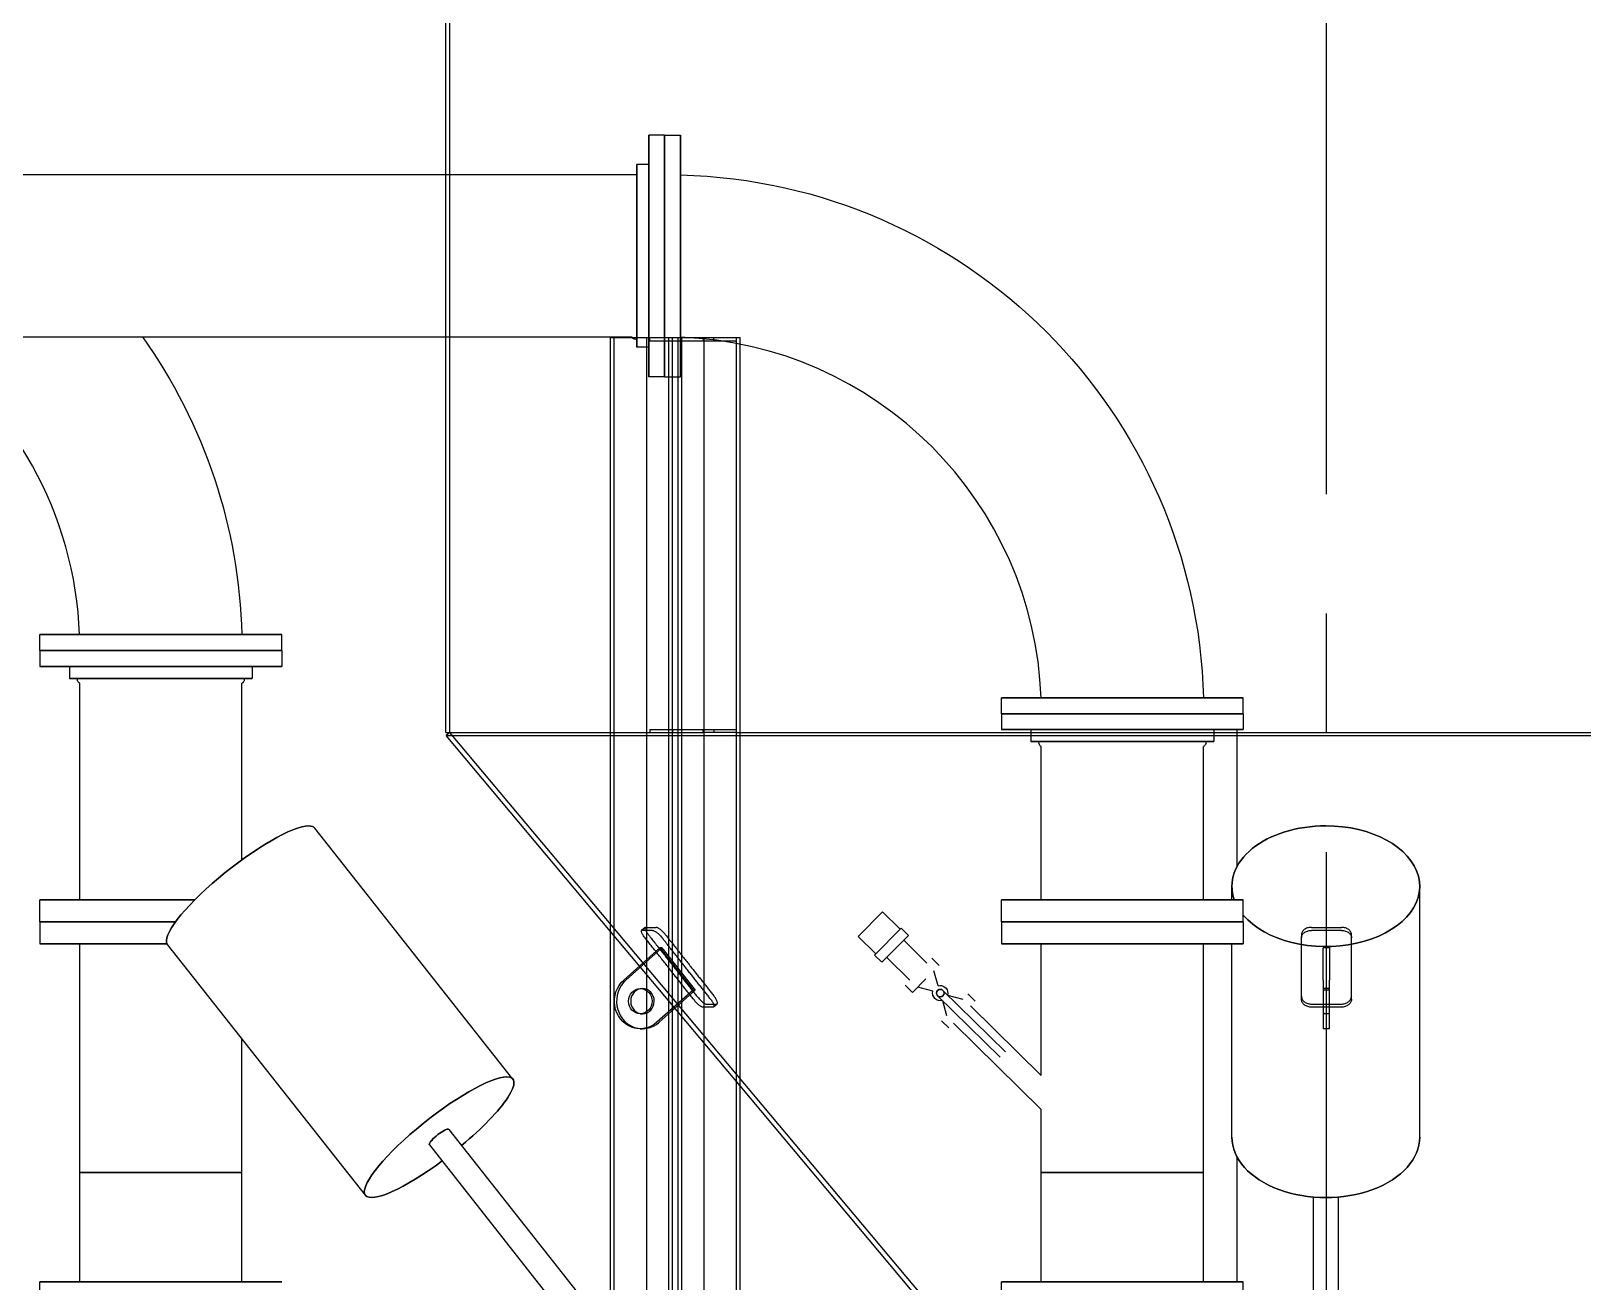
# Model space of a CAD drawing. Header units: metres. Extents: x 0 to 63075, y 0 to 44550.
# Drawn here: x 38717 to 41815, y 31411 to 33908 of the extents above; entities that cross this region are included whole.
import ezdxf

# ---------------------------------------------------------------- set-up
doc = ezdxf.new("R2010")
doc.units = ezdxf.units.M
doc.header["$LTSCALE"] = 75
doc.linetypes.add('CENTER2', pattern=[28.575, 19.05, -3.175, 3.175, -3.175])
for name, color, linetype in [('SC1', 7, 'CENTER2'), ('SDM', 7, 'Continuous'), ('SL1', 8, 'Continuous')]:
    doc.layers.add(name, color=color, linetype=linetype)

# ---------------------------------------------------------------- blocks, each defined once
blk = doc.blocks.new('A$Cf33ee68d')
at = {"layer": 'SL1', "extrusion": (-1.9916e-16, 1, 0)}
for p, q in [((15870, 4304.4), (15870, 7200.9)), ((15862, 4304.4), (15862, 7137.4)), ((16190.7, 1376.3), (16190.7, 5092.8)), ((16190.7, 5092.8), (16198, 5092.8)), ((16198, 1376.3), (16198, 5092.8)), ((16198, 5092.8), (16247.2, 5092.8)), ((16247.2, 5092.8), (16261, 5092.8)), ((16261, 5092.8), (16325.7, 5092.8)), ((16262.5, 5092.8), (16262.5, 1376.3)), ((16269.1, 5086.5), (16269.1, 5092.8)), ((16269.1, 5086.5), (16375.6, 5086.5)), ((16307.4, 1376.3), (16307.4, 5092.8)), ((16314.6, 5086.5), (16314.6, 5092.8)), ((16314.6, 1376.3), (16314.6, 5092.8)), ((16325.7, 1376.3), (16325.7, 5092.8)), ((16325.7, 5092.8), (16332.9, 5092.8)), ((16332.9, 1376.3), (16332.9, 5092.8)), ((16332.9, 5092.8), (16449.5, 5092.8)), ((16375.6, 5092.8), (16375.6, 5086.5)), ((16375.6, 5086.5), (16396.8, 5086.5)), ((16377.7, 1376.3), (16377.7, 5092.8)), ((16396.8, 5086.5), (16396.8, 5092.8)), ((16396.8, 5086.5), (16442.3, 5086.5)), ((16442.3, 5086.5), (16442.3, 5092.8)), ((16442.3, 1376.3), (16442.3, 5092.8)), ((16449.5, 1376.3), (16449.5, 5092.8)), ((16269.1, 4310.7), (16375.6, 4310.7)), ((16269.1, 4310.7), (16269.1, 4304.4)), ((16314.6, 4310.7), (16314.6, 4304.4)), ((16375.6, 4310.7), (16396.8, 4310.7)), ((16375.6, 4304.4), (16375.6, 4310.7)), ((16396.8, 4310.7), (16442.3, 4310.7)), ((16396.8, 4310.7), (16396.8, 4304.4)), ((16442.3, 4304.4), (16442.3, 4310.7)), ((15862, 4304.4), (16190.7, 4304.4)), ((15870, 4304.4), (15862.7, 4298.3)), ((15862.7, 4298.3), (16190.7, 4298.3)), ((16190.7, 3907.4), (15862.7, 4298.3)), ((16856.6, 3128.7), (15870, 4304.4)), ((16190.7, 4304.4), (16269.1, 4304.4)), ((16190.7, 4298.3), (16449.5, 4298.3)), ((16269.1, 4304.4), (16375.6, 4304.4)), ((16396.8, 4304.4), (16375.6, 4304.4)), ((16442.3, 4304.4), (16396.8, 4304.4)), ((16442.3, 4304.4), (16449.5, 4304.4)), ((16449.5, 4304.4), (17620, 4304.4)), ((16449.5, 4298.3), (18790.5, 4298.3)), ((17620, 4304.4), (18790.5, 4304.4)), ((16449.5, 3599), (16190.7, 3907.4)), ((16259.6, 3915.2), (16252.8, 3909.1)), ((16217, 3810.5), (16288.9, 3874.7)), ((16293.2, 3874.7), (16221.2, 3810.5)), ((16293.2, 3874.7), (16288.9, 3874.7)), ((16288.9, 3874.7), (16355.4, 3790.5)), ((16293.2, 3874.7), (16359.7, 3790.5)), ((17570, 3900.7), (17570, 3900.4)), ((17570, 3900.4), (17570, 3894.6)), ((17626.3, 3874.7), (17613.8, 3874.7)), ((17613.8, 3810.5), (17613.8, 3874.7)), ((17626.3, 3874.7), (17626.3, 3810.5)), ((17670, 3900.4), (17670, 3900.7)), ((17670, 3894.6), (17670, 3900.4)), ((16250.2, 3793.4), (16254.5, 3793.4)), ((16355.4, 3790.5), (16283.4, 3726.2)), ((16287.7, 3726.2), (16359.7, 3790.5)), ((16359.7, 3790.5), (16355.4, 3790.5)), ((17613.8, 3810.5), (17613.8, 3713.3)), ((17626.3, 3793.4), (17613.8, 3793.4)), ((17626.3, 3790.5), (17613.8, 3790.5)), ((17626.3, 3713.3), (17626.3, 3810.5)), ((16396.6, 3756.8), (16403.5, 3762.9)), ((16250.2, 3743.3), (16254.5, 3743.3)), ((17626.3, 3743.3), (17613.8, 3743.3)), ((16250.2, 3713.3), (16254.5, 3713.3)), ((17626.3, 3713.3), (17613.8, 3713.3)), ((16850.5, 3121.2), (16449.5, 3599))]:
    blk.add_line(p, q, dxfattribs=at)
at = {"layer": 'SL1', "extrusion": (2.28848e-17, 1, 0)}
for p, q in [((16266.9, 5014.7), (16266.9, 5497.3)), ((16266.9, 5497.3), (16266.9, 5014.7)), ((16298.7, 5497.3), (16266.9, 5497.3)), ((16298.7, 5497.3), (16298.7, 5014.7)), ((16298.7, 5014.7), (16298.7, 5497.3)), ((16298.7, 5014.7), (16298.7, 5497.3)), ((16298.7, 5497.3), (16298.7, 5014.7)), ((16298.7, 5497.3), (16330.4, 5497.3)), ((16298.7, 5014.7), (16298.7, 5497.3)), ((16298.7, 5497.3), (16298.7, 5014.7)), ((16298.7, 5497.3), (16330.4, 5497.3)), ((16330.4, 5497.3), (16330.4, 5014.7)), ((16330.4, 5014.7), (16330.4, 5497.3)), ((16330.4, 5014.7), (16330.4, 5497.3)), ((16330.4, 5497.3), (16330.4, 5014.7)), ((16330.4, 5497.3), (16330.4, 5014.7)), ((16330.4, 5014.7), (16330.4, 5497.3)), ((16330.4, 5497.3), (16330.4, 5497.3)), ((16330.4, 5497.3), (16330.4, 5014.7)), ((16330.4, 5014.7), (16330.4, 5497.3)), ((16330.4, 5014.7), (16330.4, 5497.3)), ((16330.4, 5497.3), (16330.4, 5014.7)), ((16330.4, 5497.3), (16330.4, 5014.7)), ((16330.4, 5014.7), (16330.4, 5497.3)), ((16330.4, 5497.3), (16330.4, 5497.3)), ((16243.1, 5073.5), (16243.1, 5438.6)), ((16243.1, 5438.6), (16243.1, 5073.5)), ((16266.9, 5438.6), (16243.1, 5438.6)), ((16243.1, 5418), (13459.9, 5418)), ((16233.6, 5094.1), (13459.9, 5094.1)), ((16266.9, 5073.5), (16243.1, 5073.5)), ((16298.7, 5014.7), (16266.9, 5014.7)), ((16298.7, 5014.7), (16330.4, 5014.7)), ((16298.7, 5014.7), (16330.4, 5014.7)), ((16330.4, 5014.7), (16330.4, 5014.7)), ((16330.4, 5014.7), (16330.4, 5014.7)), ((15051.6, 4500), (15292.9, 4500)), ((15292.9, 4500), (15051.6, 4500)), ((15292.9, 4500), (15051.6, 4500)), ((15051.6, 4500), (15292.9, 4500)), ((15051.6, 4500), (15292.9, 4500)), ((15292.9, 4500), (15051.6, 4500)), ((15051.6, 4468.3), (15051.6, 4500)), ((15051.6, 4500), (15051.6, 4500)), ((15051.6, 4500), (15292.9, 4500)), ((15292.9, 4500), (15051.6, 4500)), ((15292.9, 4500), (15051.6, 4500)), ((15051.6, 4500), (15292.9, 4500)), ((15051.6, 4500), (15292.9, 4500)), ((15292.9, 4500), (15051.6, 4500)), ((15051.6, 4468.3), (15051.6, 4500)), ((15051.6, 4500), (15051.6, 4500)), ((15292.9, 4500), (15534.2, 4500)), ((15534.2, 4500), (15292.9, 4500)), ((15534.2, 4500), (15292.9, 4500)), ((15292.9, 4500), (15534.2, 4500)), ((15292.9, 4500), (15534.2, 4500)), ((15534.2, 4500), (15292.9, 4500)), ((15292.9, 4500), (15534.2, 4500)), ((15534.2, 4500), (15292.9, 4500)), ((15534.2, 4500), (15292.9, 4500)), ((15292.9, 4500), (15534.2, 4500)), ((15292.9, 4500), (15534.2, 4500)), ((15534.2, 4500), (15292.9, 4500)), ((15534.2, 4468.3), (15534.2, 4500)), ((15534.2, 4500), (15534.2, 4500)), ((15534.2, 4468.3), (15534.2, 4500)), ((15534.2, 4500), (15534.2, 4500)), ((15292.9, 4468.3), (15051.6, 4468.3)), ((15051.6, 4468.3), (15292.9, 4468.3)), ((15051.6, 4468.3), (15464.9, 4468.3)), ((15464.9, 4468.3), (15051.6, 4468.3)), ((15051.6, 4468.3), (15051.6, 4436.5)), ((15292.9, 4468.3), (15051.6, 4468.3)), ((15051.6, 4468.3), (15292.9, 4468.3)), ((15534.2, 4468.3), (15292.9, 4468.3)), ((15292.9, 4468.3), (15534.2, 4468.3)), ((15534.2, 4468.3), (15292.9, 4468.3)), ((15292.9, 4468.3), (15534.2, 4468.3)), ((15464.9, 4468.3), (15534.2, 4468.3)), ((15534.2, 4468.3), (15464.9, 4468.3)), ((15534.2, 4468.3), (15534.2, 4436.5)), ((15464.9, 4436.5), (15051.6, 4436.5)), ((15051.6, 4436.5), (15464.9, 4436.5)), ((15110.4, 4436.5), (15110.4, 4412.7)), ((15534.2, 4436.5), (15464.9, 4436.5)), ((15464.9, 4436.5), (15534.2, 4436.5)), ((15475.5, 4436.5), (15475.5, 4412.7)), ((15423, 4412.7), (15110.4, 4412.7)), ((15110.4, 4412.7), (15423, 4412.7)), ((15131, 3970.5), (15131, 4403.2)), ((15475.5, 4412.7), (15423, 4412.7)), ((15423, 4412.7), (15475.5, 4412.7)), ((15454.9, 4050.5), (15454.9, 4403.2)), ((16971.4, 4373.8), (17212.7, 4373.8)), ((17212.7, 4373.8), (16971.4, 4373.8)), ((17212.7, 4373.8), (16971.4, 4373.8)), ((16971.4, 4373.8), (17212.7, 4373.8)), ((16971.4, 4373.8), (17212.7, 4373.8)), ((17212.7, 4373.8), (16971.4, 4373.8)), ((16971.4, 4342), (16971.4, 4373.8)), ((16971.4, 4373.8), (16971.4, 4373.8)), ((16971.4, 4373.8), (17212.7, 4373.8)), ((17212.7, 4373.8), (16971.4, 4373.8)), ((17212.7, 4373.8), (16971.4, 4373.8)), ((16971.4, 4373.8), (17212.7, 4373.8)), ((16971.4, 4373.8), (17212.7, 4373.8)), ((17212.7, 4373.8), (16971.4, 4373.8)), ((16971.4, 4342), (16971.4, 4373.8)), ((16971.4, 4373.8), (16971.4, 4373.8)), ((17212.7, 4373.8), (17454, 4373.8)), ((17454, 4373.8), (17212.7, 4373.8)), ((17454, 4373.8), (17212.7, 4373.8)), ((17212.7, 4373.8), (17454, 4373.8)), ((17212.7, 4373.8), (17454, 4373.8)), ((17454, 4373.8), (17212.7, 4373.8)), ((17212.7, 4373.8), (17454, 4373.8)), ((17454, 4373.8), (17212.7, 4373.8)), ((17454, 4373.8), (17212.7, 4373.8)), ((17212.7, 4373.8), (17454, 4373.8)), ((17212.7, 4373.8), (17454, 4373.8)), ((17454, 4373.8), (17212.7, 4373.8)), ((17454, 4342), (17454, 4373.8)), ((17454, 4373.8), (17454, 4373.8)), ((17454, 4342), (17454, 4373.8)), ((17454, 4373.8), (17454, 4373.8)), ((16971.4, 4342), (17454, 4342)), ((17454, 4342), (16971.4, 4342)), ((16971.4, 4342), (16971.4, 4310.3)), ((17212.7, 4342), (16971.4, 4342)), ((16971.4, 4342), (17212.7, 4342)), ((17212.7, 4342), (16971.4, 4342)), ((16971.4, 4342), (17212.7, 4342)), ((17454, 4342), (17212.7, 4342)), ((17212.7, 4342), (17454, 4342)), ((17454, 4342), (17212.7, 4342)), ((17212.7, 4342), (17454, 4342)), ((17454, 4342), (17454, 4310.3)), ((17454, 4310.3), (16971.4, 4310.3)), ((16971.4, 4310.3), (17454, 4310.3)), ((17030.1, 4310.3), (17030.1, 4286.5)), ((17395.2, 4310.3), (17395.2, 4286.5)), ((17440.9, 4310.3), (17440.9, 4036.1)), ((17395.2, 4286.5), (17030.1, 4286.5)), ((17030.1, 4286.5), (17395.2, 4286.5)), ((17050.7, 3970.5), (17050.7, 4276.9)), ((17374.6, 3970.5), (17374.6, 4276.9)), ((15995.8, 3612.9), (15600.7, 4113.9)), ((17431.2, 3970.5), (17431.2, 3997.8)), ((17806.2, 3496.8), (17806.2, 3997.8)), ((15051.6, 3970.5), (15360.5, 3970.5)), ((15360.5, 3970.5), (15051.6, 3970.5)), ((15051.6, 3926.6), (15051.6, 3970.5)), ((16971.4, 3970.5), (17454, 3970.5)), ((17454, 3970.5), (16971.4, 3970.5)), ((16971.4, 3926.6), (16971.4, 3970.5)), ((17454, 3926.6), (17454, 3970.5)), ((16685, 3897.3), (16733.5, 3946.6)), ((16733.5, 3946.6), (16685, 3897.3)), ((16768.7, 3912), (16733.5, 3946.6)), ((15322.1, 3926.6), (15051.6, 3926.6)), ((15051.6, 3926.6), (15322.1, 3926.6)), ((15051.6, 3926.6), (15322.1, 3926.6)), ((15322.1, 3926.6), (15051.6, 3926.6)), ((15051.6, 3926.6), (15051.6, 3882.6)), ((16718, 3860.4), (16770.9, 3914.2)), ((16770.9, 3914.2), (16718, 3860.4)), ((16785.6, 3899.7), (16770.9, 3914.2)), ((17454, 3926.6), (16971.4, 3926.6)), ((16971.4, 3926.6), (17454, 3926.6)), ((16971.4, 3926.6), (17454, 3926.6)), ((17454, 3926.6), (16971.4, 3926.6)), ((16971.4, 3926.6), (16971.4, 3882.6)), ((17454, 3926.6), (17454, 3882.6)), ((15305.6, 3882.6), (15051.6, 3882.6)), ((15051.6, 3882.6), (15305.6, 3882.6)), ((15131, 3426.6), (15131, 3882.6)), ((15701.4, 3380.7), (15306.3, 3881.6)), ((16720.2, 3862.7), (16685, 3897.3)), ((16785.6, 3899.7), (16732.7, 3846)), ((16732.7, 3846), (16785.6, 3899.7)), ((16776.1, 3890.1), (16822.5, 3844.4)), ((17454, 3882.6), (16971.4, 3882.6)), ((16971.4, 3882.6), (17454, 3882.6)), ((17050.7, 3619.8), (17050.7, 3882.6)), ((17374.6, 3426.6), (17374.6, 3882.6)), ((17431.2, 3496.8), (17431.2, 3882.6)), ((16732.7, 3846), (16718, 3860.4)), ((16742.2, 3855.7), (16788.6, 3810)), ((16832, 3854.1), (16846.7, 3839.6)), ((16832, 3854.1), (16846.7, 3839.6)), ((16793.8, 3785.9), (16820.2, 3812.7)), ((16793.8, 3785.9), (16820.3, 3812.7)), ((16793.8, 3785.9), (16820.2, 3812.7)), ((16793.8, 3785.9), (16820.3, 3812.7)), ((16844.8, 3799.1), (16836.3, 3829)), ((16846.7, 3839.6), (16846.7, 3839.6)), ((16846.7, 3839.6), (16846.7, 3839.6)), ((16779.1, 3800.3), (16793.8, 3785.9)), ((16779.1, 3800.3), (16793.8, 3785.9)), ((16793.8, 3785.9), (16793.8, 3785.9)), ((16793.8, 3785.9), (16793.8, 3785.9)), ((16834.3, 3788.4), (16804.2, 3796.4)), ((16843.7, 3789.7), (16843.7, 3789.7)), ((16854.3, 3789.8), (16979, 3667)), ((16863.7, 3780.5), (16893.8, 3772.4)), ((16904.3, 3783), (16904.2, 3783)), ((16904.3, 3783), (16904.2, 3783)), ((16919, 3768.5), (16904.3, 3783)), ((16919, 3768.5), (16904.3, 3783)), ((16843.8, 3779), (16968.5, 3656.3)), ((16853.2, 3769.8), (16861.8, 3739.8)), ((16909.4, 3758.8), (17050.7, 3619.8)), ((16866, 3714.8), (16851.3, 3729.2)), ((16851.3, 3729.2), (16851.3, 3729.2)), ((16866, 3714.8), (16851.3, 3729.2)), ((16851.3, 3729.2), (16851.3, 3729.2)), ((16875.6, 3724.4), (17050.7, 3552.1)), ((15454.9, 3426.6), (15454.9, 3693.3)), ((17050.7, 3426.6), (17050.7, 3552.1)), ((15868.2, 3512.3), (16430.3, 2799.6)), ((15829, 3481.3), (16384.4, 2777)), ((17440.9, 3458.5), (17440.9, 3207.8)), ((15131, 3426.6), (15454.9, 3426.6)), ((15454.9, 3426.6), (15131, 3426.6)), ((15131, 3207.8), (15131, 3426.6)), ((15454.9, 3207.8), (15454.9, 3426.6)), ((17050.7, 3426.6), (17374.6, 3426.6)), ((17374.6, 3426.6), (17050.7, 3426.6)), ((17050.7, 3207.8), (17050.7, 3426.6)), ((17374.6, 3207.8), (17374.6, 3426.6)), ((17593.7, 3377.3), (17593.7, 2763)), ((17643.7, 3377.3), (17643.7, 2763)), ((15051.6, 3207.8), (15292.9, 3207.8)), ((15292.9, 3207.8), (15051.6, 3207.8)), ((15051.6, 3163.9), (15051.6, 3207.8)), ((15292.9, 3207.8), (15534.2, 3207.8)), ((15534.2, 3207.8), (15292.9, 3207.8)), ((16971.4, 3207.8), (17212.7, 3207.8)), ((17212.7, 3207.8), (16971.4, 3207.8)), ((16971.4, 3163.9), (16971.4, 3207.8)), ((17212.7, 3207.8), (17454, 3207.8)), ((17454, 3207.8), (17212.7, 3207.8)), ((17454, 3163.9), (17454, 3207.8))]:
    blk.add_line(p, q, dxfattribs=at)
at = {"layer": 'SL1', "extrusion": (0, 0, -1)}
blk.add_circle((-16849, 3784.4), 7.5, dxfattribs=at)
at = {"layer": 'SL1'}
blk.add_circle((16849, 3784.4), 7.5, dxfattribs=at)
at = {"layer": 'SL1', "extrusion": (0, 0, -1)}
for centre, radius, start, end in [((-16303.7, 4347), 1070.9, 91.4313, 178.5687), ((-14383.9, 4473.3), 1070.9, 144.5699, 178.5687), ((-16849, 3784.4), 15.2, 254.0627, 15.0173), ((-16849, 3784.4), 15.2, 74.0627, 180), ((-16849, 3784.4), 15.3, 180, 195.0173)]:
    blk.add_arc(centre, radius, start, end, dxfattribs=at)
at = {"layer": 'SL1'}
for centre, end in [((14383.9, 4473.3), 56.2024), ((16303.7, 4347), 87.948)]:
    blk.add_arc(centre, 747.1, 2.052, end, dxfattribs=at)
for centre, major_axis, ratio, start_param, end_param in [((15453.5, 3997.7), (147.2, 116.1), 0.219873, 0.271889, 3.141593), ((15453.5, 3997.7), (147.2, 116.1), 0.219873, 0, 0.271889), ((17618.7, 3997.8), (-187.5, 0), 0.642866, -1.570796, 0.228023), ((17618.7, 3997.8), (187.5, 0), 0.642866, -2.6433, 1.570796), ((19149.3, 6485.8), (2955.2, 2543.7), 0.125142, 3.272101, 3.299827), ((17620, 6485.8), (0, 2570.5), 0.841921, 3.12773, 3.155456), ((16254.5, 3768.3), (0, -55), 0.939693, -2.443461, 0.698132), ((16250.2, 3768.3), (0, 25), 0.939693, -4.71345, 1.569735), ((18856.8, 5963.4), (2530.8, 2178.4), 0.125142, 3.269777, 3.302152), ((17620, 5963.4), (0, 2201.3), 0.841921, 3.125405, 3.15778), ((15848.6, 3496.8), (147.2, 116.1), 0.219873, 0.271889, 4.578657), ((15848.6, 3496.8), (147.2, 116.1), 0.219873, -1.437065, 0.271889), ((15848.6, 3496.8), (19.6, 15.5), 0.219873, 0.271889, 3.141593), ((15848.6, 3496.8), (19.6, 15.5), 0.219873, 0, 0.271889), ((17618.7, 3496.8), (-187.5, 0), 0.642866, 0, 3.141593)]:
    blk.add_ellipse(centre, major_axis=major_axis, ratio=ratio, start_param=start_param, end_param=end_param, dxfattribs=at)
at = {"layer": 'SL1', "extrusion": (0, 0, -1)}
for centre, major_axis, ratio, start_param, end_param in [((15453.5, 3997.7), (-147.2, -116.1), 0.219873, 0, 2.869703), ((15453.5, 3997.7), (147.2, 116.1), 0.219873, -0.271889, 0), ((17618.7, 3997.8), (-187.5, 0), 0.642866, -0.228023, 1.570796), ((17618.7, 3997.8), (187.5, 0), 0.642866, -1.570796, 2.6433), ((19165.9, 6500.5), (2979.1, 2564.4), 0.125142, 2.98347, 3.010972), ((17620, 6500.5), (0, 2591.3), 0.841921, 3.127841, 3.155344), ((16250.2, 3768.3), (0, -55), 0.939693, -0.698132, 2.443461), ((16254.5, 3768.3), (0, -25), 0.939693, -4.711328, 1.571857), ((18873.3, 5978.2), (2554.8, 2199.1), 0.125142, 2.981185, 3.013257), ((17620, 5978.2), (0, 2222.2), 0.841921, 3.144933, 3.157628), ((17620, 5978.2), (0, 2222.2), 0.841921, 3.138252, 3.144933), ((17620, 5978.2), (0, 2222.2), 0.841921, 3.125557, 3.138252), ((15848.6, 3496.8), (-147.2, -116.1), 0.219873, -1.437065, 2.869703), ((15848.6, 3496.8), (147.2, 116.1), 0.219873, -0.271889, 1.437065), ((15848.6, 3496.8), (-19.6, -15.5), 0.219873, 0, 2.869703), ((15848.6, 3496.8), (19.6, 15.5), 0.219873, -0.27189, 0), ((17618.7, 3496.8), (187.5, 0), 0.642866, 0, 3.141593)]:
    blk.add_ellipse(centre, major_axis=major_axis, ratio=ratio, start_param=start_param, end_param=end_param, dxfattribs=at)
at = {"layer": 'SL1'}
for points in [[(16233.6, 5418), (16233.6, 5418), (16233.6, 5418), (16233.6, 5418)], [(15454.9, 4403.2), (15454.9, 4403.2), (15454.9, 4403.2), (15454.9, 4403.2)], [(17374.6, 4276.9), (17374.6, 4276.9), (17374.6, 4276.9), (17374.6, 4276.9)]]:
    blk.add_open_spline(points, degree=3, dxfattribs=at)
for points, knots in [([(16243.1, 5089.3), (16242.3, 5089.3), (16241.5, 5089.4), (16239.8, 5089.6), (16238.8, 5089.8), (16237.2, 5090.3), (16236.5, 5090.6), (16235.5, 5091.2), (16235.1, 5091.5), (16234.5, 5092), (16234.3, 5092.3), (16233.9, 5092.8), (16233.8, 5093), (16233.7, 5093.5), (16233.6, 5093.6), (16233.6, 5093.8), (16233.6, 5093.9), (16233.6, 5094), (16233.6, 5094), (16233.6, 5094.1), (16233.6, 5094.1), (16233.6, 5094.1), (16233.6, 5094.1), (16233.6, 5094.1)], [11.491947, 11.491947, 11.491947, 11.491947, 13.860206, 13.860206, 16.780724, 16.780724, 18.935609, 18.935609, 20.349181, 20.349181, 21.35025, 21.35025, 22.184441, 22.184441, 22.669478, 22.669478, 22.830513, 22.830513, 22.918526, 22.918526, 23.00654, 23.00654, 23.007514, 23.007514, 23.007514, 23.007514]), ([(16233.6, 5094.1), (16233.6, 5094.1), (16233.6, 5094.1), (16233.6, 5094.1), (16233.6, 5094.1), (16233.6, 5094.1), (16233.6, 5094.1), (16233.6, 5094.1), (16233.6, 5094.1), (16233.6, 5094.1)], [23.0108284, 23.0108284, 23.0108284, 23.0108284, 23.01158509, 23.01158509, 23.01410009, 23.01410009, 23.01912977, 23.01912977, 23.03309974, 23.03309974, 23.03309974, 23.03309974]), ([(15131, 4403.2), (15131, 4403.2), (15130.9, 4403.2), (15130.5, 4403.2), (15130, 4403.4), (15128.7, 4404.2), (15128, 4405.2), (15127, 4407.4), (15126.6, 4408.7), (15126.3, 4410.9), (15126.2, 4411.8), (15126.2, 4412.7)], [0, 0, 0, 0, 0.110901, 0.110901, 1.432043, 1.432043, 4.860245, 4.860245, 8.773203, 8.773203, 11.454013, 11.454013, 11.454013, 11.454013]), ([(15131, 4403.2), (15131, 4403.2), (15131, 4403.2), (15131, 4403.2), (15131, 4403.2), (15131, 4403.2)], [1040.11194722, 1040.11194722, 1040.11194722, 1040.11194722, 1040.12649351, 1040.12649351, 1040.13523473, 1040.13523473, 1040.13523473, 1040.13523473]), ([(15454.9, 4403.2), (15454.9, 4403.2), (15454.9, 4403.2), (15454.9, 4403.2), (15454.9, 4403.2), (15454.9, 4403.2), (15454.9, 4403.2), (15454.9, 4403.2), (15454.9, 4403.2), (15454.9, 4403.2), (15454.9, 4403.2), (15454.9, 4403.2), (15454.9, 4403.2), (15454.9, 4403.2), (15454.9, 4403.2), (15454.9, 4403.2), (15454.9, 4403.2), (15454.9, 4403.2), (15454.9, 4403.2), (15454.8, 4403.2), (15454.8, 4403.2), (15454.8, 4403.2), (15454.8, 4403.2), (15454.8, 4403.2)], [531.553714, 531.553714, 531.553714, 531.553714, 531.553782, 531.553782, 531.554271, 531.554271, 531.554759, 531.554759, 531.555247, 531.555247, 531.555737, 531.555737, 531.559643, 531.559643, 531.590894, 531.590894, 531.742382, 531.742382, 532.146351, 532.146351, 534.300896, 534.300896, 534.769606, 534.769606, 534.769606, 534.769606]), ([(15459.6, 4412.7), (15459.6, 4412.6), (15459.6, 4412.6), (15459.6, 4411.4), (15459.5, 4410.3), (15459.1, 4408.3), (15458.9, 4407.4), (15458.3, 4406.1), (15458, 4405.5), (15457.4, 4404.7), (15457.2, 4404.3), (15456.6, 4403.9), (15456.4, 4403.7), (15455.9, 4403.4), (15455.6, 4403.3), (15455.2, 4403.2), (15455.1, 4403.2), (15454.9, 4403.2), (15454.9, 4403.2), (15454.9, 4403.2), (15454.9, 4403.2), (15454.9, 4403.2), (15454.9, 4403.2), (15454.9, 4403.2)], [520.03879, 520.03879, 520.03879, 520.03879, 520.256608, 520.256608, 523.583102, 523.583102, 526.259748, 526.259748, 528.083054, 528.083054, 529.311365, 529.311365, 530.218912, 530.218912, 531.014869, 531.014869, 531.517507, 531.517507, 531.535451, 531.535451, 531.553395, 531.553395, 531.553543, 531.553543, 531.553543, 531.553543]), ([(17050.7, 4276.9), (17050.7, 4276.9), (17050.6, 4276.9), (17049.5, 4277), (17048.6, 4277.8), (17047.3, 4279.7), (17046.8, 4280.9), (17046.2, 4283.4), (17046, 4284.7), (17046, 4286.1), (17046, 4286.3), (17046, 4286.5)], [0, 0, 0, 0, 0.188065, 0.188065, 3.236113, 3.236113, 7.023919, 7.023919, 10.910857, 10.910857, 11.407737, 11.407737, 11.407737, 11.407737]), ([(17050.8, 4276.9), (17050.8, 4276.9), (17050.8, 4276.9), (17050.7, 4276.9), (17050.7, 4276.9), (17050.7, 4276.9), (17050.7, 4276.9), (17050.7, 4276.9), (17050.7, 4276.9), (17050.7, 4276.9), (17050.7, 4276.9), (17050.7, 4276.9), (17050.7, 4276.9), (17050.7, 4276.9), (17050.7, 4276.9), (17050.7, 4276.9), (17050.7, 4276.9), (17050.7, 4276.9), (17050.7, 4276.9), (17050.7, 4276.9)], [529.647243, 529.647243, 529.647243, 529.647243, 531.112685, 531.112685, 531.38208, 531.38208, 531.483103, 531.483103, 531.55887, 531.55887, 531.565974, 531.565974, 531.565986, 531.565986, 531.566079, 531.566079, 531.566091, 531.566091, 531.566103, 531.566103, 531.566103, 531.566103]), ([(17379.4, 4286.5), (17379.4, 4285.8), (17379.3, 4285.1), (17379.1, 4283.2), (17378.8, 4281.9), (17377.9, 4279.5), (17377.3, 4278.4), (17376.1, 4277.4), (17375.7, 4277.1), (17375.1, 4277), (17374.9, 4276.9), (17374.7, 4276.9), (17374.7, 4276.9), (17374.6, 4276.9), (17374.6, 4276.9), (17374.6, 4276.9), (17374.6, 4276.9), (17374.6, 4276.9), (17374.6, 4276.9), (17374.6, 4276.9)], [11.513971, 11.513971, 11.513971, 11.513971, 13.509081, 13.509081, 17.435849, 17.435849, 20.996422, 20.996422, 22.337389, 22.337389, 22.866699, 22.866699, 22.966392, 22.966392, 22.98508, 22.98508, 22.985956, 22.985956, 22.986301, 22.986301, 22.986301, 22.986301]), ([(17374.6, 4276.9), (17374.6, 4276.9), (17374.6, 4276.9), (17374.6, 4276.9), (17374.6, 4276.9), (17374.6, 4276.9)], [22.96248805, 22.96248805, 22.96248805, 22.96248805, 22.98360001, 22.98360001, 22.9860591, 22.9860591, 22.9860591, 22.9860591]), ([(16259.7, 3894.6), (16259, 3895.4), (16258.4, 3896.2), (16257.1, 3898), (16256.4, 3899), (16255.2, 3900.9), (16254.6, 3901.8), (16253.7, 3903.5), (16253.3, 3904.3), (16252.8, 3905.6), (16252.6, 3906.3), (16252.3, 3907.4), (16252.3, 3907.9), (16252.4, 3908.7), (16252.6, 3909), (16253.1, 3909.4), (16253.4, 3909.5), (16253.8, 3909.5), (16253.9, 3909.5), (16253.9, 3909.5)], [60.419364, 60.419364, 60.419364, 60.419364, 63.50513, 63.50513, 67.308888, 67.308888, 71.112647, 71.112647, 74.916405, 74.916405, 78.721053, 78.721053, 82.5257, 82.5257, 86.330347, 86.330347, 90.134994, 90.134994, 90.566959, 90.566959, 90.566959, 90.566959]), ([(16260.8, 3915.6), (16260.7, 3915.6), (16260.7, 3915.6), (16260.2, 3915.6), (16259.9, 3915.5), (16259.4, 3915.1), (16259.2, 3914.8), (16259.1, 3914), (16259.2, 3913.5), (16259.4, 3912.4), (16259.6, 3911.7), (16260.2, 3910.4), (16260.6, 3909.6), (16261.5, 3907.9), (16262, 3907), (16263.2, 3905.1), (16263.9, 3904.1), (16265.2, 3902.3), (16265.9, 3901.5), (16266.5, 3900.7)], [29.994998, 29.994998, 29.994998, 29.994998, 30.430506, 30.430506, 34.235477, 34.235477, 38.040447, 38.040447, 41.845418, 41.845418, 45.650388, 45.650388, 49.454456, 49.454456, 53.258523, 53.258523, 57.06259, 57.06259, 60.142791, 60.142791, 60.142791, 60.142791]), ([(16274.4, 3909.5), (16274.5, 3909.5), (16274.5, 3909.5), (16275.1, 3909.5), (16275.6, 3909.4), (16276.9, 3909), (16277.6, 3908.7), (16279.2, 3907.9), (16280, 3907.4), (16281.8, 3906.3), (16282.7, 3905.6), (16284.4, 3904.3), (16285.3, 3903.5), (16287.2, 3901.8), (16288.2, 3900.9), (16290.1, 3899), (16291, 3898), (16292.5, 3896.2), (16293.2, 3895.4), (16293.9, 3894.6)], [29.996104, 29.996104, 29.996104, 29.996104, 30.428069, 30.428069, 34.232716, 34.232716, 38.037364, 38.037364, 41.842011, 41.842011, 45.646658, 45.646658, 49.450417, 49.450417, 53.254175, 53.254175, 57.057934, 57.057934, 60.143699, 60.143699, 60.143699, 60.143699]), ([(16300.7, 3900.7), (16300.1, 3901.5), (16299.4, 3902.3), (16297.8, 3904.1), (16296.9, 3905.1), (16295, 3907), (16294.1, 3907.9), (16292.2, 3909.6), (16291.3, 3910.4), (16289.5, 3911.7), (16288.6, 3912.4), (16286.9, 3913.5), (16286, 3914), (16284.5, 3914.8), (16283.8, 3915.1), (16282.5, 3915.5), (16281.9, 3915.6), (16281.4, 3915.6), (16281.3, 3915.6), (16281.3, 3915.6)], [60.420658, 60.420658, 60.420658, 60.420658, 63.500859, 63.500859, 67.304926, 67.304926, 71.108993, 71.108993, 74.913061, 74.913061, 78.718031, 78.718031, 82.523002, 82.523002, 86.327972, 86.327972, 90.132943, 90.132943, 90.568451, 90.568451, 90.568451, 90.568451]), ([(17590, 3915.6), (17589.9, 3915.6), (17589.7, 3915.6), (17588.3, 3915.6), (17587, 3915.5), (17584.4, 3915.1), (17583.1, 3914.8), (17580.7, 3914), (17579.5, 3913.5), (17577.3, 3912.4), (17576.3, 3911.7), (17574.6, 3910.4), (17573.8, 3909.6), (17572.4, 3907.9), (17571.8, 3907), (17570.8, 3905.1), (17570.5, 3904.1), (17570.1, 3902.3), (17570, 3901.5), (17570, 3900.7)], [29.994998, 29.994998, 29.994998, 29.994998, 30.430506, 30.430506, 34.235477, 34.235477, 38.040447, 38.040447, 41.845418, 41.845418, 45.650388, 45.650388, 49.454456, 49.454456, 53.258523, 53.258523, 57.06259, 57.06259, 60.142791, 60.142791, 60.142791, 60.142791]), ([(17570, 3894.6), (17570, 3895.4), (17570.1, 3896.2), (17570.5, 3898), (17570.8, 3899), (17571.8, 3900.9), (17572.4, 3901.8), (17573.8, 3903.5), (17574.6, 3904.3), (17576.4, 3905.6), (17577.3, 3906.3), (17579.5, 3907.4), (17580.7, 3907.9), (17583.1, 3908.7), (17584.4, 3909), (17587, 3909.4), (17588.3, 3909.5), (17589.7, 3909.5), (17589.9, 3909.5), (17590, 3909.5)], [60.419364, 60.419364, 60.419364, 60.419364, 63.50513, 63.50513, 67.308888, 67.308888, 71.112647, 71.112647, 74.916405, 74.916405, 78.721053, 78.721053, 82.5257, 82.5257, 86.330347, 86.330347, 90.134994, 90.134994, 90.566959, 90.566959, 90.566959, 90.566959]), ([(17670, 3900.7), (17670, 3901.5), (17669.9, 3902.3), (17669.6, 3904.1), (17669.2, 3905.1), (17668.3, 3907), (17667.7, 3907.9), (17666.3, 3909.6), (17665.4, 3910.4), (17663.7, 3911.7), (17662.7, 3912.4), (17660.6, 3913.5), (17659.4, 3914), (17656.9, 3914.8), (17655.6, 3915.1), (17653, 3915.5), (17651.7, 3915.6), (17650.3, 3915.6), (17650.2, 3915.6), (17650, 3915.6)], [60.420658, 60.420658, 60.420658, 60.420658, 63.500859, 63.500859, 67.304926, 67.304926, 71.108993, 71.108993, 74.913061, 74.913061, 78.718031, 78.718031, 82.523002, 82.523002, 86.327972, 86.327972, 90.132943, 90.132943, 90.568451, 90.568451, 90.568451, 90.568451]), ([(17650, 3909.5), (17650.2, 3909.5), (17650.3, 3909.5), (17651.7, 3909.5), (17653, 3909.4), (17655.6, 3909), (17656.9, 3908.7), (17659.4, 3907.9), (17660.5, 3907.4), (17662.7, 3906.3), (17663.7, 3905.6), (17665.4, 3904.3), (17666.3, 3903.5), (17667.7, 3901.8), (17668.3, 3900.9), (17669.2, 3899), (17669.6, 3898), (17669.9, 3896.2), (17670, 3895.4), (17670, 3894.6)], [29.996104, 29.996104, 29.996104, 29.996104, 30.428069, 30.428069, 34.232716, 34.232716, 38.037364, 38.037364, 41.842011, 41.842011, 45.646658, 45.646658, 49.450417, 49.450417, 53.254175, 53.254175, 57.057934, 57.057934, 60.143699, 60.143699, 60.143699, 60.143699]), ([(16374.8, 3756.3), (16374.4, 3756.3), (16374, 3756.4), (16373, 3756.8), (16372.4, 3757.1), (16371, 3757.8), (16370.3, 3758.3), (16368.8, 3759.4), (16368, 3760.1), (16366.4, 3761.4), (16365.5, 3762.2), (16363.8, 3763.8), (16362.9, 3764.7), (16361.1, 3766.6), (16360.2, 3767.6), (16358.5, 3769.5), (16357.7, 3770.5), (16356.7, 3771.7), (16356.6, 3771.9), (16356.4, 3772.1)], [30.298812, 30.298812, 30.298812, 30.298812, 33.53917, 33.53917, 37.267674, 37.267674, 40.996178, 40.996178, 44.724682, 44.724682, 48.450721, 48.450721, 52.17676, 52.17676, 55.902799, 55.902799, 59.628838, 59.628838, 60.440046, 60.440046, 60.440046, 60.440046]), ([(16363.2, 3778.2), (16363.4, 3778), (16363.6, 3777.8), (16364.5, 3776.6), (16365.3, 3775.6), (16367.1, 3773.7), (16367.9, 3772.7), (16369.7, 3770.8), (16370.6, 3769.9), (16372.4, 3768.3), (16373.2, 3767.5), (16374.8, 3766.2), (16375.6, 3765.5), (16377.1, 3764.4), (16377.9, 3763.9), (16379.2, 3763.2), (16379.8, 3762.9), (16380.8, 3762.5), (16381.3, 3762.4), (16381.6, 3762.4)], [60.128396, 60.128396, 60.128396, 60.128396, 60.947109, 60.947109, 64.67277, 64.67277, 68.398431, 68.398431, 72.124092, 72.124092, 75.849753, 75.849753, 79.577925, 79.577925, 83.306097, 83.306097, 87.034268, 87.034268, 90.269764, 90.269764, 90.269764, 90.269764]), ([(16390.6, 3772.1), (16390.8, 3771.9), (16390.9, 3771.7), (16391.8, 3770.5), (16392.5, 3769.5), (16393.8, 3767.6), (16394.4, 3766.6), (16395.5, 3764.7), (16395.9, 3763.8), (16396.6, 3762.2), (16396.9, 3761.4), (16397.2, 3760.1), (16397.3, 3759.4), (16397.3, 3758.3), (16397.3, 3757.8), (16396.9, 3757.1), (16396.7, 3756.8), (16396, 3756.4), (16395.7, 3756.3), (16395.3, 3756.3)], [60.129516, 60.129516, 60.129516, 60.129516, 60.940724, 60.940724, 64.666763, 64.666763, 68.392802, 68.392802, 72.118842, 72.118842, 75.844881, 75.844881, 79.573385, 79.573385, 83.301889, 83.301889, 87.030393, 87.030393, 90.270751, 90.270751, 90.270751, 90.270751]), ([(16402.1, 3762.4), (16402.5, 3762.4), (16402.9, 3762.5), (16403.5, 3762.9), (16403.8, 3763.2), (16404.1, 3763.9), (16404.2, 3764.4), (16404.2, 3765.5), (16404.1, 3766.2), (16403.7, 3767.5), (16403.5, 3768.3), (16402.8, 3769.9), (16402.3, 3770.8), (16401.3, 3772.7), (16400.7, 3773.7), (16399.4, 3775.6), (16398.7, 3776.6), (16397.8, 3777.8), (16397.6, 3778), (16397.4, 3778.2)], [30.300357, 30.300357, 30.300357, 30.300357, 33.535853, 33.535853, 37.264024, 37.264024, 40.992196, 40.992196, 44.720367, 44.720367, 48.446028, 48.446028, 52.171689, 52.171689, 55.89735, 55.89735, 59.623011, 59.623011, 60.441725, 60.441725, 60.441725, 60.441725]), ([(17570, 3778.2), (17570, 3778), (17570, 3777.8), (17570.1, 3776.6), (17570.3, 3775.6), (17570.9, 3773.7), (17571.3, 3772.7), (17572.4, 3770.8), (17573.1, 3769.9), (17574.6, 3768.3), (17575.4, 3767.5), (17577.3, 3766.2), (17578.3, 3765.5), (17580.5, 3764.4), (17581.7, 3763.9), (17584.1, 3763.2), (17585.4, 3762.9), (17587.8, 3762.5), (17588.9, 3762.4), (17590, 3762.4)], [60.128396, 60.128396, 60.128396, 60.128396, 60.947109, 60.947109, 64.67277, 64.67277, 68.398431, 68.398431, 72.124092, 72.124092, 75.849753, 75.849753, 79.577925, 79.577925, 83.306097, 83.306097, 87.034268, 87.034268, 90.269764, 90.269764, 90.269764, 90.269764]), ([(17590, 3756.3), (17588.9, 3756.3), (17587.8, 3756.4), (17585.4, 3756.8), (17584.1, 3757.1), (17581.7, 3757.8), (17580.5, 3758.3), (17578.3, 3759.4), (17577.3, 3760.1), (17575.4, 3761.4), (17574.6, 3762.2), (17573.1, 3763.8), (17572.4, 3764.7), (17571.3, 3766.6), (17570.9, 3767.6), (17570.3, 3769.5), (17570.1, 3770.5), (17570, 3771.7), (17570, 3771.9), (17570, 3772.1)], [30.298812, 30.298812, 30.298812, 30.298812, 33.53917, 33.53917, 37.267674, 37.267674, 40.996178, 40.996178, 44.724682, 44.724682, 48.450721, 48.450721, 52.17676, 52.17676, 55.902799, 55.902799, 59.628838, 59.628838, 60.440046, 60.440046, 60.440046, 60.440046]), ([(17650, 3762.4), (17651.1, 3762.4), (17652.2, 3762.5), (17654.6, 3762.9), (17655.9, 3763.2), (17658.4, 3763.9), (17659.6, 3764.4), (17661.8, 3765.5), (17662.8, 3766.2), (17664.6, 3767.5), (17665.5, 3768.3), (17667, 3769.9), (17667.7, 3770.8), (17668.8, 3772.7), (17669.2, 3773.7), (17669.8, 3775.6), (17670, 3776.6), (17670, 3777.8), (17670, 3778), (17670, 3778.2)], [30.300357, 30.300357, 30.300357, 30.300357, 33.535853, 33.535853, 37.264024, 37.264024, 40.992196, 40.992196, 44.720367, 44.720367, 48.446028, 48.446028, 52.171689, 52.171689, 55.89735, 55.89735, 59.623011, 59.623011, 60.441725, 60.441725, 60.441725, 60.441725]), ([(17670, 3772.1), (17670, 3771.9), (17670, 3771.7), (17670, 3770.5), (17669.8, 3769.5), (17669.2, 3767.6), (17668.8, 3766.6), (17667.7, 3764.7), (17667, 3763.8), (17665.5, 3762.2), (17664.6, 3761.4), (17662.8, 3760.1), (17661.8, 3759.4), (17659.6, 3758.3), (17658.4, 3757.8), (17655.9, 3757.1), (17654.6, 3756.8), (17652.2, 3756.4), (17651.1, 3756.3), (17650, 3756.3)], [60.129516, 60.129516, 60.129516, 60.129516, 60.940724, 60.940724, 64.666763, 64.666763, 68.392802, 68.392802, 72.118842, 72.118842, 75.844881, 75.844881, 79.573385, 79.573385, 83.301889, 83.301889, 87.030393, 87.030393, 90.270751, 90.270751, 90.270751, 90.270751])]:
    blk.add_open_spline(points, degree=3, knots=knots, dxfattribs=at)
for points, weights in [([(16356.4, 3772.1), (16311, 3829.6), (16259.7, 3894.6)], [1.1325368599, 1.10869415623, 1.08126613422]), ([(16266.5, 3900.7), (16317.9, 3835.7), (16363.2, 3778.2)], [1.08382071617, 1.11226659381, 1.13708500323]), ([(16390.6, 3772.1), (16345.2, 3829.6), (16293.9, 3894.6)], [1.1325368599, 1.10869415623, 1.08126613422]), ([(16300.7, 3900.7), (16352.1, 3835.7), (16397.4, 3778.2)], [1.08382071617, 1.11226659381, 1.13708500323]), ([(17570, 3772.1), (17570, 3829.6), (17570, 3894.6)], [1.1325368599, 1.10869415623, 1.08126613422]), ([(17670, 3772.1), (17670, 3829.6), (17670, 3894.6)], [1.1325368599, 1.10869415623, 1.08126613422])]:
    blk.add_rational_spline(points, weights, degree=2, dxfattribs=at)

msp = doc.modelspace()

# ---------------------------------------------------------------- linework, layer by layer
at = {"layer": 'SC1'}
msp.add_line((41303, 28697.4), (41303, 42325.2), dxfattribs=at)

# ---------------------------------------------------------------- block references
at = {"layer": 'SDM'}
msp.add_blockref('A$Cf33ee68d', (23682.9, 28203.4), dxfattribs=at)

doc.saveas('drawing.dxf')
